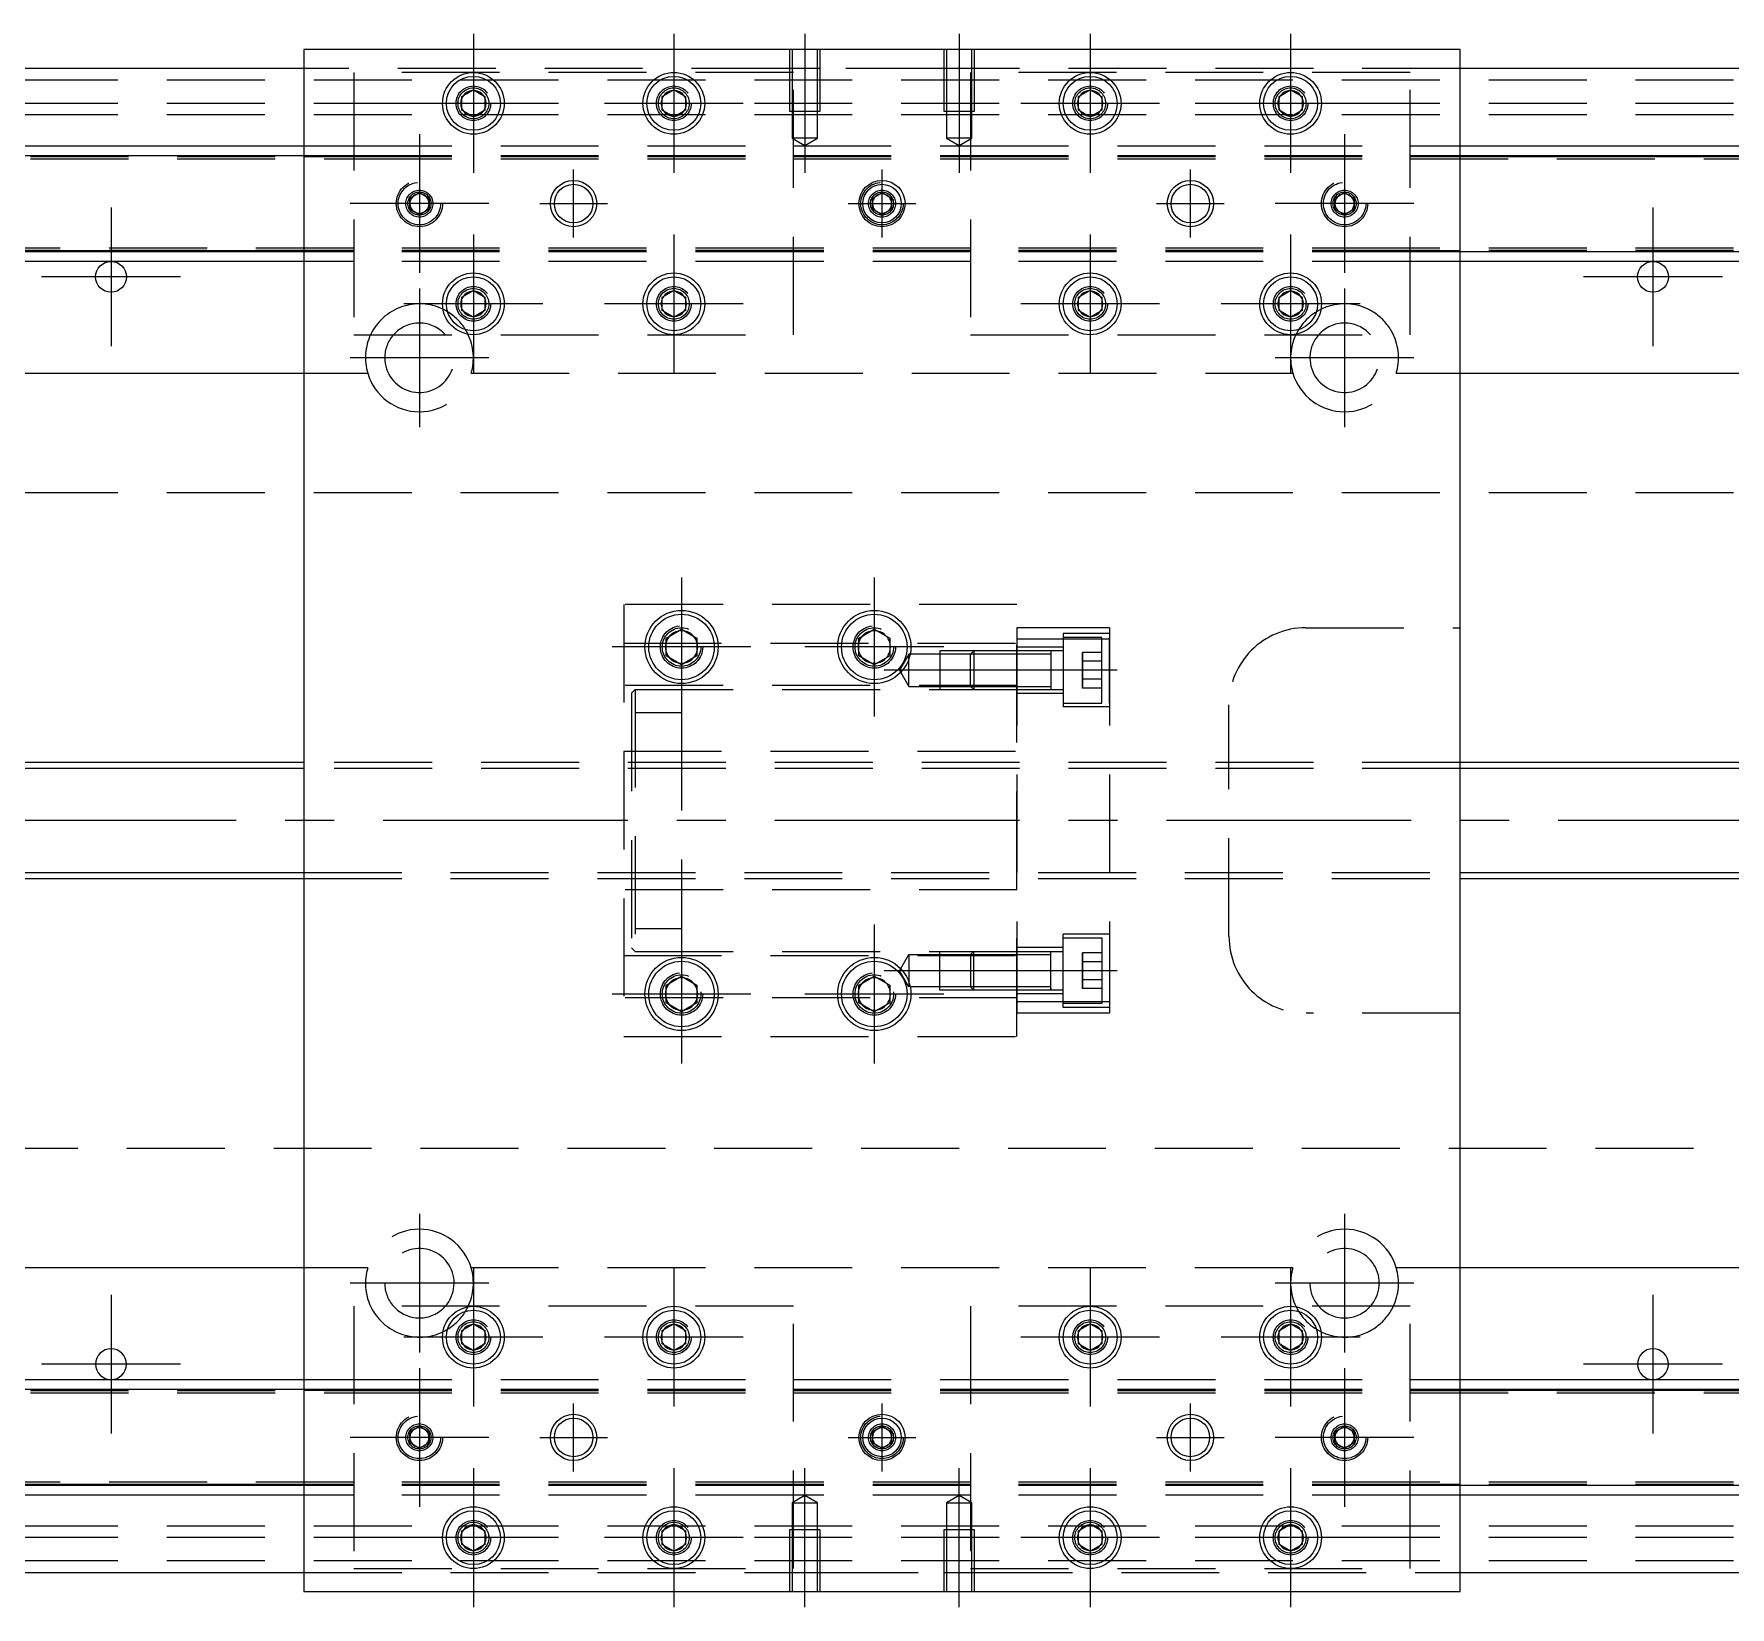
# Model space of a CAD drawing. Extents: x -14 to 849, y -275 to 103.
# Drawn here: x 210 to 430, y -102 to 102 of the extents above; entities that cross this region are included whole.
import ezdxf

# ---------------------------------------------------------------- set-up
doc = ezdxf.new("R2010")
doc.units = 0
doc.linetypes.add('CENTER', pattern=[50.8, 31.75, -6.35, 6.35, -6.35])
doc.linetypes.add('DASHED', pattern=[19.05, 12.7, -6.35])
doc.layers.get('0').update_dxf_attribs({"linetype": 'CONTINUOUS'})
doc.layers.add('CENTER', color=1, linetype='CENTER')

msp = doc.modelspace()

# ---------------------------------------------------------------- linework, layer by layer
at = {"color": 7, "linetype": 'CONTINUOUS'}
for p, q in [((245, 100), (245, -100)), ((395, 100), (245, 100)), ((395, -100), (395, 100)), ((245, 97.5), (0, 97.5)), ((640, 97.5), (395, 97.5)), ((265.5, 93.866026), (267, 94.73205)), ((267, 94.73205), (268.5, 93.866026)), ((291.5, 93.866026), (293, 94.73205)), ((293, 94.73205), (294.5, 93.866026)), ((345.5, 93.866026), (347, 94.73205)), ((347, 94.73205), (348.5, 93.866026)), ((371.5, 93.866026), (373, 94.73205)), ((373, 94.73205), (374.5, 93.866026)), ((265.5, 92.133974), (265.5, 93.866026)), ((268.5, 93.866026), (268.5, 92.133974)), ((291.5, 92.133974), (291.5, 93.866026)), ((294.5, 93.866026), (294.5, 92.133974)), ((345.5, 92.133974), (345.5, 93.866026)), ((348.5, 93.866026), (348.5, 92.133974)), ((371.5, 92.133974), (371.5, 93.866026)), ((374.5, 93.866026), (374.5, 92.133974)), ((267, 91.26795), (265.5, 92.133974)), ((268.5, 92.133974), (267, 91.26795)), ((293, 91.26795), (291.5, 92.133974)), ((294.5, 92.133974), (293, 91.26795)), ((347, 91.26795), (345.5, 92.133974)), ((348.5, 92.133974), (347, 91.26795)), ((373, 91.26795), (371.5, 92.133974)), ((374.5, 92.133974), (373, 91.26795)), ((0, 87.5), (245, 87.5)), ((0, 86.247728), (245, 86.247728)), ((395, 87.5), (640, 87.5)), ((395, 86.247728), (640, 86.247728)), ((245, 73.752272), (0, 73.752272)), ((640, 73.752272), (395, 73.752272)), ((245, 72.5), (0, 72.5)), ((640, 72.5), (395, 72.5)), ((265.5, 67.866026), (267, 68.73205)), ((267, 68.73205), (268.5, 67.866026)), ((291.5, 67.866026), (293, 68.73205)), ((293, 68.73205), (294.5, 67.866026)), ((345.5, 67.866026), (347, 68.73205)), ((347, 68.73205), (348.5, 67.866026)), ((371.5, 67.866026), (373, 68.73205)), ((373, 68.73205), (374.5, 67.866026)), ((265.5, 66.133974), (265.5, 67.866026)), ((267, 65.26795), (265.5, 66.133974)), ((268.5, 66.133974), (267, 65.26795)), ((268.5, 67.866026), (268.5, 66.133974)), ((291.5, 66.133974), (291.5, 67.866026)), ((293, 65.26795), (291.5, 66.133974)), ((294.5, 66.133974), (293, 65.26795)), ((294.5, 67.866026), (294.5, 66.133974)), ((345.5, 66.133974), (345.5, 67.866026)), ((347, 65.26795), (345.5, 66.133974)), ((348.5, 66.133974), (347, 65.26795)), ((348.5, 67.866026), (348.5, 66.133974)), ((371.5, 66.133974), (371.5, 67.866026)), ((373, 65.26795), (371.5, 66.133974)), ((374.5, 66.133974), (373, 65.26795)), ((374.5, 67.866026), (374.5, 66.133974)), ((146.708204, 58), (245, 58)), ((395, 58), (493.291796, 58)), ((292, 23.6547), (294, 24.809402)), ((294, 24.809402), (296, 23.6547)), ((317, 23.6547), (319, 24.809402)), ((319, 24.809402), (321, 23.6547)), ((292, 21.3453), (292, 23.6547)), ((296, 23.6547), (296, 21.3453)), ((317, 21.3453), (317, 23.6547)), ((321, 23.6547), (321, 21.3453)), ((294, 20.190598), (292, 21.3453)), ((296, 21.3453), (294, 20.190598)), ((319, 20.190598), (317, 21.3453)), ((321, 21.3453), (319, 20.190598)), ((245, 7.5), (40.5, 7.5)), ((590, 7.5), (395, 7.5)), ((40.5, -7.5), (245, -7.5)), ((395, -7.5), (590, -7.5)), ((292, -21.3453), (294, -20.190598)), ((292, -23.6547), (292, -21.3453)), ((294, -20.190598), (296, -21.3453)), ((296, -21.3453), (296, -23.6547)), ((317, -21.3453), (319, -20.190598)), ((317, -23.6547), (317, -21.3453)), ((319, -20.190598), (321, -21.3453)), ((321, -21.3453), (321, -23.6547)), ((294, -24.809402), (292, -23.6547)), ((296, -23.6547), (294, -24.809402)), ((319, -24.809402), (317, -23.6547)), ((321, -23.6547), (319, -24.809402)), ((245, -58), (146.708204, -58)), ((493.291796, -58), (395, -58)), ((265.5, -66.133974), (267, -65.26795)), ((267, -65.26795), (268.5, -66.133974)), ((291.5, -66.133974), (293, -65.26795)), ((293, -65.26795), (294.5, -66.133974)), ((345.5, -66.133974), (347, -65.26795)), ((347, -65.26795), (348.5, -66.133974)), ((371.5, -66.133974), (373, -65.26795)), ((373, -65.26795), (374.5, -66.133974)), ((265.5, -67.866026), (265.5, -66.133974)), ((267, -68.73205), (265.5, -67.866026)), ((268.5, -67.866026), (267, -68.73205)), ((268.5, -66.133974), (268.5, -67.866026)), ((291.5, -67.866026), (291.5, -66.133974)), ((293, -68.73205), (291.5, -67.866026)), ((294.5, -67.866026), (293, -68.73205)), ((294.5, -66.133974), (294.5, -67.866026)), ((345.5, -67.866026), (345.5, -66.133974)), ((347, -68.73205), (345.5, -67.866026)), ((348.5, -67.866026), (347, -68.73205)), ((348.5, -66.133974), (348.5, -67.866026)), ((371.5, -67.866026), (371.5, -66.133974)), ((373, -68.73205), (371.5, -67.866026)), ((374.5, -67.866026), (373, -68.73205)), ((374.5, -66.133974), (374.5, -67.866026)), ((0, -72.5), (245, -72.5)), ((395, -72.5), (640, -72.5)), ((0, -73.752272), (245, -73.752272)), ((395, -73.752272), (640, -73.752272)), ((245, -86.247728), (0, -86.247728)), ((245, -87.5), (0, -87.5)), ((640, -86.247728), (395, -86.247728)), ((640, -87.5), (395, -87.5)), ((265.5, -92.133974), (267, -91.26795)), ((265.5, -93.866026), (265.5, -92.133974)), ((267, -91.26795), (268.5, -92.133974)), ((268.5, -92.133974), (268.5, -93.866026)), ((291.5, -92.133974), (293, -91.26795)), ((291.5, -93.866026), (291.5, -92.133974)), ((293, -91.26795), (294.5, -92.133974)), ((294.5, -92.133974), (294.5, -93.866026)), ((345.5, -92.133974), (347, -91.26795)), ((345.5, -93.866026), (345.5, -92.133974)), ((347, -91.26795), (348.5, -92.133974)), ((348.5, -92.133974), (348.5, -93.866026)), ((371.5, -92.133974), (373, -91.26795)), ((371.5, -93.866026), (371.5, -92.133974)), ((373, -91.26795), (374.5, -92.133974)), ((374.5, -92.133974), (374.5, -93.866026)), ((267, -94.73205), (265.5, -93.866026)), ((268.5, -93.866026), (267, -94.73205)), ((293, -94.73205), (291.5, -93.866026)), ((294.5, -93.866026), (293, -94.73205)), ((347, -94.73205), (345.5, -93.866026)), ((348.5, -93.866026), (347, -94.73205)), ((373, -94.73205), (371.5, -93.866026)), ((374.5, -93.866026), (373, -94.73205)), ((0, -97.5), (245, -97.5)), ((395, -97.5), (640, -97.5)), ((245, -100), (395, -100))]:
    msp.add_line(p, q, dxfattribs=at)
at = {"color": 3, "linetype": 'DASHED'}
for p, q in [((308.000006, 100), (308.000006, 92)), ((308.35, 100), (308.35, 92)), ((311.65, 92), (311.65, 100)), ((311.999994, 92), (311.999994, 100)), ((328.000006, 100), (328.000006, 92)), ((328.35, 100), (328.35, 92)), ((331.65, 92), (331.65, 100)), ((331.999994, 92), (331.999994, 100)), ((308.000006, 97.5), (245, 97.5)), ((308.5, 97), (251.5, 97)), ((251.5, 97), (251.5, 63)), ((311.999994, 97.5), (308.000006, 97.5)), ((308.5, 63), (308.5, 97)), ((328.000006, 97.5), (311.999994, 97.5)), ((331.999994, 97.5), (328.000006, 97.5)), ((331.5, 97), (331.5, 63)), ((388.5, 97), (331.5, 97)), ((395, 97.5), (331.999994, 97.5)), ((388.5, 63), (388.5, 97)), ((640, 96), (0, 96)), ((640, 93), (0, 93)), ((265, 93), (265.030168, 93.346066)), ((294.973226, 93.326156), (295, 93)), ((345, 93), (345.023172, 93.30356)), ((374.973226, 93.326156), (375, 93)), ((640, 91.5), (0, 91.5)), ((308.000006, 92), (311.999994, 92)), ((308.35, 92), (308.35, 88.5)), ((311.65, 88.5), (311.65, 92)), ((328.000006, 92), (331.999994, 92)), ((328.35, 92), (328.35, 88.5)), ((331.65, 88.5), (331.65, 92)), ((311.65, 88.5), (308.35, 88.5)), ((308.35, 88.5), (310, 87.547372)), ((310, 87.547372), (311.65, 88.5)), ((331.65, 88.5), (328.35, 88.5)), ((328.35, 88.5), (330, 87.547372)), ((330, 87.547372), (331.65, 88.5)), ((0, 86.1147), (245, 86.1147)), ((0, 86.1), (251.5, 86.1)), ((0, 85.8), (251.5, 85.8)), ((245, 87.5), (251.5, 87.5)), ((245, 86.247728), (251.5, 86.247728)), ((245, 86.1147), (251.5, 86.1147)), ((251.5, 87.5), (308.5, 87.5)), ((251.5, 86.247728), (308.5, 86.247728)), ((251.5, 86.1147), (308.5, 86.1147)), ((251.5, 86.1), (308.5, 86.1)), ((251.5, 86.1), (308.5, 86.1)), ((251.5, 85.8), (308.5, 85.8)), ((251.5, 85.8), (308.5, 85.8)), ((308.5, 87.5), (331.5, 87.5)), ((308.5, 86.247728), (331.5, 86.247728)), ((308.5, 86.1147), (331.5, 86.1147)), ((308.5, 86.1), (331.5, 86.1)), ((308.5, 85.8), (331.5, 85.8)), ((331.5, 87.5), (388.5, 87.5)), ((331.5, 86.247728), (388.5, 86.247728)), ((331.5, 86.1147), (388.5, 86.1147)), ((331.5, 86.1), (388.5, 86.1)), ((331.5, 86.1), (388.5, 86.1)), ((331.5, 85.8), (388.5, 85.8)), ((331.5, 85.8), (388.5, 85.8)), ((388.5, 87.5), (395, 87.5)), ((388.5, 86.247728), (395, 86.247728)), ((388.5, 86.1147), (395, 86.1147)), ((388.5, 86.1), (640, 86.1)), ((388.5, 85.8), (640, 85.8)), ((395, 86.1147), (640, 86.1147)), ((258.75, 80.721688), (260, 81.443376)), ((260, 81.443376), (261.25, 80.721688)), ((318.75, 80.721688), (320, 81.443376)), ((320, 81.443376), (321.25, 80.721688)), ((378.75, 80.721688), (380, 81.443376)), ((380, 81.443376), (381.25, 80.721688)), ((258.5, 80), (258.516134, 80.21941)), ((258.75, 79.278312), (258.75, 80.721688)), ((260, 78.556624), (258.75, 79.278312)), ((261.25, 79.278312), (260, 78.556624)), ((261.25, 80.721688), (261.25, 79.278312)), ((318.5, 80), (318.516134, 80.21941)), ((318.75, 79.278312), (318.75, 80.721688)), ((320, 78.556624), (318.75, 79.278312)), ((321.25, 79.278312), (320, 78.556624)), ((321.25, 80.721688), (321.25, 79.278312)), ((378.75, 79.278312), (378.75, 80.721688)), ((380, 78.556624), (378.75, 79.278312)), ((381.25, 79.278312), (380, 78.556624)), ((381.25, 80.721688), (381.25, 79.278312)), ((381.477374, 80.25955), (381.5, 80)), ((251.5, 74.2), (0, 74.2)), ((251.5, 73.9), (0, 73.9)), ((245, 73.8853), (0, 73.8853)), ((251.5, 73.8853), (245, 73.8853)), ((251.5, 73.752272), (245, 73.752272)), ((308.5, 74.2), (251.5, 74.2)), ((308.5, 73.9), (251.5, 73.9)), ((308.5, 73.8853), (251.5, 73.8853)), ((308.5, 73.752272), (251.5, 73.752272)), ((331.5, 74.2), (308.5, 74.2)), ((331.5, 73.9), (308.5, 73.9)), ((331.5, 73.8853), (308.5, 73.8853)), ((331.5, 73.752272), (308.5, 73.752272)), ((388.5, 74.2), (331.5, 74.2)), ((388.5, 73.9), (331.5, 73.9)), ((388.5, 73.8853), (331.5, 73.8853)), ((388.5, 73.752272), (331.5, 73.752272)), ((640, 74.2), (388.5, 74.2)), ((640, 73.9), (388.5, 73.9)), ((395, 73.8853), (388.5, 73.8853)), ((395, 73.752272), (388.5, 73.752272)), ((640, 73.8853), (395, 73.8853)), ((251.5, 72.5), (245, 72.5)), ((308.5, 72.5), (251.5, 72.5)), ((331.5, 72.5), (308.5, 72.5)), ((388.5, 72.5), (331.5, 72.5)), ((395, 72.5), (388.5, 72.5)), ((268.973226, 67.326156), (269, 67)), ((294.973226, 67.326156), (295, 67)), ((345, 67), (345.023172, 67.30356)), ((374.973226, 67.326156), (375, 67)), ((251.5, 63), (308.5, 63)), ((331.5, 63), (388.5, 63)), ((245, 58), (253.291796, 58)), ((266.708204, 58), (373.291796, 58)), ((386.708204, 58), (395, 58)), ((640, 42.5), (12.5, 42.5)), ((286.5, 28), (286.5, -28)), ((337.5, 28), (286.5, 28)), ((337.5, -28), (337.5, 28)), ((337.5, 25), (337.5, -25)), ((349.5, 25), (337.5, 25)), ((343.5, 24.235572), (343.5, 14.735572)), ((349.5, 24.235572), (343.5, 24.235572)), ((349.5, 25), (349.5, -25)), ((375, 25), (395, 25)), ((286.5, 23), (337.5, 23)), ((291.5, 22.5), (291.512884, 22.753488)), ((316.5, 22.5), (316.52689, 22.865682)), ((349.5, 23.49468), (337.5, 23.49468)), ((343.5, 22.485571), (337.5, 22.485571)), ((348.5, 23.735571), (343.5, 23.735571)), ((348.5, 15.235572), (348.5, 23.735572)), ((349.5, 15.235571), (349.5, 23.735571)), ((323.500001, 21.585571), (322.287565, 19.485571)), ((329.4, 21.585571), (323.5, 21.585571)), ((323.500001, 17.385571), (323.500001, 21.585571)), ((332.4, 21.985565), (327.5, 21.985565)), ((327.5, 21.971141), (327.5, 16.985576)), ((332, 21.585571), (329.4, 21.585571)), ((331.9, 21.985571), (331.5, 21.585571)), ((331.5, 17.385571), (331.5, 21.585571)), ((331.9, 21.985571), (331.9, 16.985571)), ((341.9, 21.585571), (332, 21.585571)), ((343.5, 21.985565), (332.4, 21.985565)), ((341.9, 21.985571), (341.9, 16.985571)), ((346, 20.640272), (346, 21.794972)), ((346, 21.794972), (346, 20.640272)), ((348.5, 21.794972), (346, 21.794972)), ((348.5, 20.640272), (346, 20.640272)), ((346, 18.330872), (346, 20.640272)), ((346, 20.640272), (346, 18.330872)), ((322.287565, 19.485571), (323.500001, 17.385571)), ((348.5, 18.330872), (346, 18.330872)), ((346, 17.17617), (346, 18.330872)), ((346, 18.330872), (346, 17.17617)), ((337.5, 17.5), (286.5, 17.5)), ((287.5, 16.5), (288, 17)), ((287.5, 16.5), (287.5, -16.5)), ((288, 17), (338, 17)), ((288, 17), (288, -17)), ((323.500001, 17.385571), (329.4, 17.385571)), ((327.5, 16.985575), (332.4, 16.985575)), ((329.4, 17.385571), (332, 17.385571)), ((331.5, 17.385571), (331.9, 16.985571)), ((332, 17.385571), (341.9, 17.385571)), ((332.4, 16.985575), (343.5, 16.985575)), ((343.5, 16.485571), (337.5, 16.485571)), ((348.5, 17.17617), (346, 17.17617)), ((288, 14), (294, 14)), ((294, 14), (294, -14)), ((343.5, 15.235572), (348.5, 15.235572)), ((349.5, 14.735572), (343.5, 14.735572)), ((365, -15), (365, 15)), ((286.5, 9), (337.5, 9)), ((395, 7.5), (245, 7.5)), ((395, 6.75), (245, 6.75)), ((245, -6.75), (395, -6.75)), ((245, -7.5), (395, -7.5)), ((337.5, -9), (286.5, -9)), ((288, -14), (294, -14)), ((343.5, -24.235572), (343.5, -14.735572)), ((349.5, -14.735572), (343.5, -14.735572)), ((343.5, -15.235571), (348.5, -15.235571)), ((348.5, -15.235571), (348.5, -23.735571)), ((286.5, -17.5), (337.5, -17.5)), ((288, -17), (287.5, -16.5)), ((288, -17), (337.5, -17)), ((322.287565, -19.485571), (323.500001, -17.385571)), ((323.500001, -17.385571), (323.500001, -21.585571)), ((323.500001, -17.385571), (329.4, -17.385571)), ((327.5, -21.985566), (327.5, -16.985575)), ((327.5, -16.985575), (332.4, -16.985575)), ((329.4, -17.385571), (332, -17.385571)), ((331.499979, -17.385571), (331.899979, -16.985571)), ((331.499979, -17.385571), (331.499979, -21.585571)), ((331.899979, -21.985571), (331.899979, -16.985571)), ((332, -17.385571), (341.9, -17.385572)), ((332.4, -16.985575), (343.5, -16.985575)), ((343.5, -16.485572), (337.5, -16.485572)), ((341.9, -21.985571), (341.9, -16.985571)), ((346, -18.330872), (346, -17.17617)), ((346, -17.17617), (346, -18.330872)), ((348.5, -17.17617), (346, -17.17617)), ((323.500001, -21.585571), (322.287565, -19.485571)), ((348.5, -18.330872), (346, -18.330872)), ((346, -20.640272), (346, -18.330872)), ((346, -18.330872), (346, -20.640272)), ((348.5, -19.485571), (346, -19.485571)), ((329.4, -21.585571), (323.66115, -21.585571)), ((332.4, -21.985565), (327.5, -21.985565)), ((332, -21.585571), (329.4, -21.585571)), ((331.899979, -21.985571), (331.499979, -21.585571)), ((341.9, -21.585571), (332, -21.585571)), ((343.5, -21.985565), (332.4, -21.985565)), ((341.9, -21.728173), (341.9, -21.985571)), ((348.5, -20.640272), (346, -20.640272)), ((346, -21.794972), (346, -20.640272)), ((346, -20.640272), (346, -21.794972)), ((348.5, -21.794972), (346, -21.794972)), ((337.5, -23), (286.5, -23)), ((296.483582, -22.213962), (296.5, -22.5)), ((321.483582, -22.213962), (321.5, -22.5)), ((343.5, -22.485572), (337.5, -22.485572)), ((349.5, -23.49468), (337.5, -23.49468)), ((348.5, -23.735571), (343.5, -23.735571)), ((349.5, -25), (337.5, -25)), ((349.5, -24.235572), (343.5, -24.235572)), ((395, -25), (375, -25)), ((286.5, -28), (337.5, -28)), ((12.5, -42.5), (640, -42.5)), ((253.291796, -58), (245, -58)), ((373.291796, -58), (266.708204, -58)), ((395, -58), (386.708204, -58)), ((308.5, -63), (251.5, -63)), ((251.5, -63), (251.5, -97)), ((308.5, -97), (308.5, -63)), ((331.5, -63), (331.5, -97)), ((388.5, -63), (331.5, -63)), ((388.5, -97), (388.5, -63)), ((268.973226, -66.673844), (269, -67)), ((294.973226, -66.673844), (295, -67)), ((348.973226, -66.673844), (349, -67)), ((374.973226, -66.673844), (375, -67)), ((245, -72.5), (251.5, -72.5)), ((251.5, -72.5), (308.5, -72.5)), ((308.5, -72.5), (331.5, -72.5)), ((331.5, -72.5), (388.5, -72.5)), ((388.5, -72.5), (395, -72.5)), ((0, -73.8853), (245, -73.8853)), ((0, -73.9), (251.5, -73.9)), ((0, -74.2), (251.5, -74.2)), ((245, -73.752272), (251.5, -73.752272)), ((245, -73.8853), (251.5, -73.8853)), ((251.5, -73.752272), (308.5, -73.752272)), ((251.5, -73.8853), (308.5, -73.8853)), ((251.5, -73.9), (308.5, -73.9)), ((251.5, -74.2), (308.5, -74.2)), ((308.5, -73.752272), (331.5, -73.752272)), ((308.5, -73.8853), (331.5, -73.8853)), ((308.5, -73.9), (331.5, -73.9)), ((308.5, -74.2), (331.5, -74.2)), ((331.5, -73.752272), (388.5, -73.752272)), ((331.5, -73.8853), (388.5, -73.8853)), ((331.5, -73.9), (388.5, -73.9)), ((331.5, -74.2), (388.5, -74.2)), ((388.5, -73.752272), (395, -73.752272)), ((388.5, -73.8853), (395, -73.8853)), ((388.5, -73.9), (640, -73.9)), ((388.5, -74.2), (640, -74.2)), ((395, -73.8853), (640, -73.8853)), ((258.75, -79.278312), (260, -78.556624)), ((260, -78.556624), (261.25, -79.278312)), ((318.75, -79.278312), (320, -78.556624)), ((320, -78.556624), (321.25, -79.278312)), ((378.75, -79.278312), (380, -78.556624)), ((380, -78.556624), (381.25, -79.278312)), ((258.75, -80.721688), (258.75, -79.278312)), ((260, -81.443376), (258.75, -80.721688)), ((261.25, -80.721688), (260, -81.443376)), ((261.25, -79.278312), (261.25, -80.721688)), ((261.477374, -79.74045), (261.5, -80)), ((318.5, -80), (318.52041, -79.75339)), ((318.75, -80.721688), (318.75, -79.278312)), ((320, -81.443376), (318.75, -80.721688)), ((321.25, -80.721688), (320, -81.443376)), ((321.25, -79.278312), (321.25, -80.721688)), ((378.5, -80), (378.52041, -79.75339)), ((378.75, -80.721688), (378.75, -79.278312)), ((380, -81.443376), (378.75, -80.721688)), ((381.25, -80.721688), (380, -81.443376)), ((381.25, -79.278312), (381.25, -80.721688)), ((251.5, -85.8), (0, -85.8)), ((308.5, -85.8), (251.5, -85.8)), ((308.5, -85.8), (251.5, -85.8)), ((331.5, -85.8), (308.5, -85.8)), ((388.5, -85.8), (331.5, -85.8)), ((388.5, -85.8), (331.5, -85.8)), ((640, -85.8), (388.5, -85.8)), ((251.5, -86.1), (0, -86.1)), ((245, -86.1147), (0, -86.1147)), ((251.5, -86.1147), (245, -86.1147)), ((251.5, -86.247728), (245, -86.247728)), ((251.5, -87.5), (245, -87.5)), ((308.5, -86.1), (251.5, -86.1)), ((308.5, -86.1), (251.5, -86.1)), ((308.5, -86.1147), (251.5, -86.1147)), ((308.5, -86.247728), (251.5, -86.247728)), ((308.5, -87.5), (251.5, -87.5)), ((310, -87.547372), (308.35, -88.5)), ((331.5, -86.1), (308.5, -86.1)), ((331.5, -86.1147), (308.5, -86.1147)), ((331.5, -86.247728), (308.5, -86.247728)), ((331.5, -87.5), (308.5, -87.5)), ((311.65, -88.5), (310, -87.547372)), ((330, -87.547372), (328.35, -88.5)), ((331.65, -88.5), (330, -87.547372)), ((388.5, -86.1), (331.5, -86.1)), ((388.5, -86.1), (331.5, -86.1)), ((388.5, -86.1147), (331.5, -86.1147)), ((388.5, -86.247728), (331.5, -86.247728)), ((388.5, -87.5), (331.5, -87.5)), ((640, -86.1), (388.5, -86.1)), ((395, -86.1147), (388.5, -86.1147)), ((395, -86.247728), (388.5, -86.247728)), ((395, -87.5), (388.5, -87.5)), ((640, -86.1147), (395, -86.1147)), ((308.35, -88.5), (310, -88.5)), ((308.35, -88.5), (308.35, -92)), ((310, -88.5), (311.65, -88.5)), ((311.65, -92), (311.65, -88.5)), ((328.35, -88.5), (330, -88.5)), ((328.35, -88.5), (328.35, -92)), ((330, -88.5), (331.65, -88.5)), ((331.65, -92), (331.65, -88.5)), ((640, -91.5), (0, -91.5)), ((311.999994, -92), (308.000006, -92)), ((308.000006, -92), (308.000006, -100)), ((308.35, -92), (308.35, -100)), ((311.65, -100), (311.65, -92)), ((311.999994, -100), (311.999994, -92)), ((331.999994, -92), (328.000006, -92)), ((328.000006, -92), (328.000006, -100)), ((328.35, -92), (328.35, -100)), ((331.65, -100), (331.65, -92)), ((331.999994, -100), (331.999994, -92)), ((640, -93), (0, -93)), ((268.973226, -92.673844), (269, -93)), ((294.973226, -92.673844), (295, -93)), ((345, -93), (345.023172, -92.69644)), ((374.973226, -92.673844), (375, -93)), ((640, -96), (0, -96)), ((245, -97.5), (308.000006, -97.5)), ((251.5, -97), (308.5, -97)), ((308.000006, -97.5), (311.999994, -97.5)), ((311.999994, -97.5), (328.000006, -97.5)), ((328.000006, -97.5), (331.999994, -97.5)), ((331.5, -97), (388.5, -97)), ((331.999994, -97.5), (395, -97.5))]:
    msp.add_line(p, q, dxfattribs=at)
at = {"color": 3, "linetype": 'CONTINUOUS'}
for p, q in [((245, 6.75), (40.5, 6.75)), ((590, 6.75), (395, 6.75)), ((40.5, -6.75), (245, -6.75)), ((395, -6.75), (590, -6.75))]:
    msp.add_line(p, q, dxfattribs=at)
at = {"color": 7, "linetype": 'CONTINUOUS'}
for centre, radius in [((267, 93), 4), ((293, 93), 4), ((347, 93), 4), ((373, 93), 4), ((267, 93), 3.5), ((293, 93), 3.5), ((347, 93), 3.5), ((373, 93), 3.5), ((280, 80), 2.5), ((320, 80), 3), ((320, 80), 2.5), ((360, 80), 2.5), ((220, 70.5), 2), ((267, 67), 4), ((267, 67), 3.5), ((293, 67), 4), ((293, 67), 3.5), ((347, 67), 4), ((347, 67), 3.5), ((373, 67), 4), ((373, 67), 3.5), ((420, 70.5), 2), ((294, 22.5), 4.75), ((294, 22.5), 4.25), ((319, 22.5), 4.75), ((319, 22.5), 4.25), ((294, -22.5), 4.75), ((294, -22.5), 4.25), ((319, -22.5), 4.75), ((319, -22.5), 4.25), ((267, -67), 4), ((267, -67), 3.5), ((293, -67), 4), ((293, -67), 3.5), ((347, -67), 4), ((347, -67), 3.5), ((373, -67), 4), ((373, -67), 3.5), ((320, -80), 3), ((280, -80), 2.5), ((320, -80), 2.5), ((360, -80), 2.5), ((267, -93), 4), ((267, -93), 3.5), ((293, -93), 4), ((293, -93), 3.5), ((347, -93), 4), ((347, -93), 3.5), ((373, -93), 4), ((373, -93), 3.5)]:
    msp.add_circle(centre, radius, dxfattribs=at)
at = {"color": 3, "linetype": 'DASHED'}
for centre, radius in [((267, 93), 2.25), ((267, 93), 2), ((293, 93), 2.25), ((293, 93), 2), ((347, 93), 2.25), ((347, 93), 2), ((373, 93), 2.25), ((373, 93), 2), ((260, 80), 3), ((260, 80), 2.75), ((260, 80), 1.75), ((260, 80), 1.5), ((320, 80), 2.75), ((320, 80), 1.75), ((320, 80), 1.5), ((380, 80), 3), ((380, 80), 2.75), ((380, 80), 1.75), ((380, 80), 1.5), ((267, 67), 2.25), ((267, 67), 2), ((293, 67), 2.25), ((293, 67), 2), ((347, 67), 2.25), ((347, 67), 2), ((373, 67), 2.25), ((373, 67), 2), ((294, 22.5), 2.75), ((294, 22.5), 2.5), ((319, 22.5), 2.75), ((319, 22.5), 2.5), ((294, -22.5), 2.75), ((319, -22.5), 2.75), ((294, -22.5), 2.5), ((319, -22.5), 2.5), ((267, -67), 2.25), ((267, -67), 2), ((293, -67), 2.25), ((293, -67), 2), ((347, -67), 2.25), ((347, -67), 2), ((373, -67), 2.25), ((373, -67), 2), ((260, -80), 3), ((380, -80), 3), ((260, -80), 2.75), ((260, -80), 1.75), ((260, -80), 1.5), ((320, -80), 2.75), ((320, -80), 1.75), ((320, -80), 1.5), ((380, -80), 2.75), ((380, -80), 1.75), ((380, -80), 1.5), ((267, -93), 2.25), ((267, -93), 2), ((293, -93), 2.25), ((293, -93), 2), ((347, -93), 2.25), ((347, -93), 2), ((373, -93), 2.25), ((373, -93), 2)]:
    msp.add_circle(centre, radius, dxfattribs=at)
at = {"color": 3, "linetype": 'CONTINUOUS'}
for centre in [(280, 80), (360, 80), (280, -80), (360, -80)]:
    msp.add_circle(centre, 3, dxfattribs=at)
at = {"color": 7, "linetype": 'CONTINUOUS'}
for centre, radius, start, end in [((267, 93), 1.65, 95.380023, 144.619977), ((267, 93), 1.65, 84.619977, 95.380023), ((267, 93), 1.65, 35.380023, 84.619977), ((293, 93), 1.65, 95.380023, 144.619977), ((293, 93), 1.65, 84.619977, 95.380023), ((293, 93), 1.65, 35.380023, 84.619977), ((347, 93), 1.65, 95.380023, 144.619977), ((347, 93), 1.65, 84.619977, 95.380023), ((347, 93), 1.65, 35.380023, 84.619977), ((373, 93), 1.65, 95.380023, 144.619977), ((373, 93), 1.65, 84.619977, 95.380023), ((373, 93), 1.65, 35.380023, 84.619977), ((267, 93), 1.65, 155.380023, 180), ((267, 93), 1.65, 180, 204.619977), ((267, 93), 1.65, 144.619977, 155.380023), ((267, 93), 1.65, 24.619977, 35.380023), ((267, 93), 1.65, 335.380023, 24.619977), ((293, 93), 1.65, 155.380023, 180), ((293, 93), 1.65, 180, 204.619977), ((293, 93), 1.65, 144.619977, 155.380023), ((293, 93), 1.65, 24.619977, 35.380023), ((293, 93), 1.65, 335.380023, 24.619977), ((347, 93), 1.65, 155.380023, 180), ((347, 93), 1.65, 180, 204.619977), ((347, 93), 1.65, 144.619977, 155.380023), ((347, 93), 1.65, 24.619977, 35.380023), ((347, 93), 1.65, 335.380023, 24.619977), ((373, 93), 1.65, 155.380023, 180), ((373, 93), 1.65, 180, 204.619977), ((373, 93), 1.65, 144.619977, 155.380023), ((373, 93), 1.65, 24.619977, 35.380023), ((373, 93), 1.65, 335.380023, 24.619977), ((267, 93), 1.65, 204.619977, 215.380023), ((267, 93), 1.65, 215.380023, 264.619977), ((267, 93), 1.65, 264.619977, 275.380023), ((267, 93), 1.65, 275.380023, 324.619977), ((267, 93), 1.65, 324.619977, 335.380023), ((293, 93), 1.65, 204.619977, 215.380023), ((293, 93), 1.65, 215.380023, 264.619977), ((293, 93), 1.65, 264.619977, 275.380023), ((293, 93), 1.65, 275.380023, 324.619977), ((293, 93), 1.65, 324.619977, 335.380023), ((347, 93), 1.65, 204.619977, 215.380023), ((347, 93), 1.65, 215.380023, 264.619977), ((347, 93), 1.65, 264.619977, 275.380023), ((347, 93), 1.65, 275.380023, 324.619977), ((347, 93), 1.65, 324.619977, 335.380023), ((373, 93), 1.65, 204.619977, 215.380023), ((373, 93), 1.65, 215.380023, 264.619977), ((373, 93), 1.65, 264.619977, 275.380023), ((373, 93), 1.65, 275.380023, 324.619977), ((373, 93), 1.65, 324.619977, 335.380023), ((260, 80), 1.25, 300, 180), ((260, 80), 1.25, 180, 240), ((320, 80), 1.25, 300, 180), ((320, 80), 1.25, 180, 240), ((380, 80), 1.25, 300, 180), ((380, 80), 1.25, 180, 240), ((260, 80), 1.25, 240, 300), ((320, 80), 1.25, 240, 300), ((380, 80), 1.25, 240, 300), ((267, 67), 1.65, 95.380023, 144.619977), ((267, 67), 1.65, 84.619977, 95.380023), ((267, 67), 1.65, 35.380023, 84.619977), ((293, 67), 1.65, 95.380023, 144.619977), ((293, 67), 1.65, 84.619977, 95.380023), ((293, 67), 1.65, 35.380023, 84.619977), ((347, 67), 1.65, 95.380023, 144.619977), ((347, 67), 1.65, 84.619977, 95.380023), ((347, 67), 1.65, 35.380023, 84.619977), ((373, 67), 1.65, 95.380023, 144.619977), ((373, 67), 1.65, 84.619977, 95.380023), ((373, 67), 1.65, 35.380023, 84.619977), ((267, 67), 1.65, 155.380023, 180), ((267, 67), 1.65, 180, 204.619977), ((267, 67), 1.65, 144.619977, 155.380023), ((267, 67), 1.65, 204.619977, 215.380023), ((267, 67), 1.65, 215.380023, 264.619977), ((267, 67), 1.65, 275.380023, 324.619977), ((267, 67), 1.65, 24.619977, 35.380023), ((267, 67), 1.65, 324.619977, 335.380023), ((267, 67), 1.65, 335.380023, 24.619977), ((293, 67), 1.65, 155.380023, 180), ((293, 67), 1.65, 180, 204.619977), ((293, 67), 1.65, 144.619977, 155.380023), ((293, 67), 1.65, 204.619977, 215.380023), ((293, 67), 1.65, 215.380023, 264.619977), ((293, 67), 1.65, 275.380023, 324.619977), ((293, 67), 1.65, 24.619977, 35.380023), ((293, 67), 1.65, 324.619977, 335.380023), ((293, 67), 1.65, 335.380023, 24.619977), ((347, 67), 1.65, 155.380023, 180), ((347, 67), 1.65, 180, 204.619977), ((347, 67), 1.65, 144.619977, 155.380023), ((347, 67), 1.65, 204.619977, 215.380023), ((347, 67), 1.65, 215.380023, 264.619977), ((347, 67), 1.65, 275.380023, 324.619977), ((347, 67), 1.65, 24.619977, 35.380023), ((347, 67), 1.65, 324.619977, 335.380023), ((347, 67), 1.65, 335.380023, 24.619977), ((373, 67), 1.65, 155.380023, 180), ((373, 67), 1.65, 180, 204.619977), ((373, 67), 1.65, 144.619977, 155.380023), ((373, 67), 1.65, 204.619977, 215.380023), ((373, 67), 1.65, 215.380023, 264.619977), ((373, 67), 1.65, 275.380023, 324.619977), ((373, 67), 1.65, 24.619977, 35.380023), ((373, 67), 1.65, 324.619977, 335.380023), ((373, 67), 1.65, 335.380023, 24.619977), ((267, 67), 1.65, 264.619977, 275.380023), ((293, 67), 1.65, 264.619977, 275.380023), ((347, 67), 1.65, 264.619977, 275.380023), ((373, 67), 1.65, 264.619977, 275.380023), ((294, 22.5), 2.1, 102.24721, 137.75279), ((294, 22.5), 2.1, 77.75279, 102.24721), ((294, 22.5), 2.1, 42.24721, 77.75279), ((319, 22.5), 2.1, 102.24721, 137.75279), ((319, 22.5), 2.1, 77.75279, 102.24721), ((319, 22.5), 2.1, 42.24721, 77.75279), ((294, 22.5), 2.1, 162.24721, 180), ((294, 22.5), 2.1, 180, 197.75279), ((294, 22.5), 2.1, 137.75279, 162.24721), ((294, 22.5), 2.1, 17.75279, 42.24721), ((294, 22.5), 2.1, 342.24721, 17.75279), ((319, 22.5), 2.1, 162.24721, 180), ((319, 22.5), 2.1, 180, 197.75279), ((319, 22.5), 2.1, 137.75279, 162.24721), ((319, 22.5), 2.1, 17.75279, 42.24721), ((319, 22.5), 2.1, 342.24721, 17.75279), ((294, 22.5), 2.1, 197.75279, 222.24721), ((294, 22.5), 2.1, 222.24721, 257.75279), ((294, 22.5), 2.1, 257.75279, 282.24721), ((294, 22.5), 2.1, 282.24721, 317.75279), ((294, 22.5), 2.1, 317.75279, 342.24721), ((319, 22.5), 2.1, 197.75279, 222.24721), ((319, 22.5), 2.1, 222.24721, 257.75279), ((319, 22.5), 2.1, 257.75279, 282.24721), ((319, 22.5), 2.1, 282.24721, 317.75279), ((319, 22.5), 2.1, 317.75279, 342.24721), ((294, -22.5), 2.1, 162.24721, 180), ((294, -22.5), 2.1, 137.75279, 162.24721), ((294, -22.5), 2.1, 102.24721, 137.75279), ((294, -22.5), 2.1, 77.75279, 102.24721), ((294, -22.5), 2.1, 42.24721, 77.75279), ((294, -22.5), 2.1, 17.75279, 42.24721), ((294, -22.5), 2.1, 342.24721, 17.75279), ((319, -22.5), 2.1, 162.24721, 180), ((319, -22.5), 2.1, 137.75279, 162.24721), ((319, -22.5), 2.1, 102.24721, 137.75279), ((319, -22.5), 2.1, 77.75279, 102.24721), ((319, -22.5), 2.1, 42.24721, 77.75279), ((319, -22.5), 2.1, 17.75279, 42.24721), ((319, -22.5), 2.1, 342.24721, 17.75279), ((294, -22.5), 2.1, 180, 197.75279), ((294, -22.5), 2.1, 197.75279, 222.24721), ((294, -22.5), 2.1, 222.24721, 257.75279), ((294, -22.5), 2.1, 282.24721, 317.75279), ((294, -22.5), 2.1, 317.75279, 342.24721), ((319, -22.5), 2.1, 180, 197.75279), ((319, -22.5), 2.1, 197.75279, 222.24721), ((319, -22.5), 2.1, 222.24721, 257.75279), ((319, -22.5), 2.1, 282.24721, 317.75279), ((319, -22.5), 2.1, 317.75279, 342.24721), ((294, -22.5), 2.1, 257.75279, 282.24721), ((319, -22.5), 2.1, 257.75279, 282.24721), ((267, -67), 1.65, 95.380023, 144.619977), ((267, -67), 1.65, 84.619977, 95.380023), ((267, -67), 1.65, 35.380023, 84.619977), ((293, -67), 1.65, 95.380023, 144.619977), ((293, -67), 1.65, 84.619977, 95.380023), ((293, -67), 1.65, 35.380023, 84.619977), ((347, -67), 1.65, 95.380023, 144.619977), ((347, -67), 1.65, 84.619977, 95.380023), ((347, -67), 1.65, 35.380023, 84.619977), ((373, -67), 1.65, 95.380023, 144.619977), ((373, -67), 1.65, 84.619977, 95.380023), ((373, -67), 1.65, 35.380023, 84.619977), ((267, -67), 1.65, 155.380023, 180), ((267, -67), 1.65, 180, 204.619977), ((267, -67), 1.65, 144.619977, 155.380023), ((267, -67), 1.65, 204.619977, 215.380023), ((267, -67), 1.65, 215.380023, 264.619977), ((267, -67), 1.65, 275.380023, 324.619977), ((267, -67), 1.65, 24.619977, 35.380023), ((267, -67), 1.65, 324.619977, 335.380023), ((267, -67), 1.65, 335.380023, 24.619977), ((293, -67), 1.65, 155.380023, 180), ((293, -67), 1.65, 180, 204.619977), ((293, -67), 1.65, 144.619977, 155.380023), ((293, -67), 1.65, 204.619977, 215.380023), ((293, -67), 1.65, 215.380023, 264.619977), ((293, -67), 1.65, 275.380023, 324.619977), ((293, -67), 1.65, 24.619977, 35.380023), ((293, -67), 1.65, 324.619977, 335.380023), ((293, -67), 1.65, 335.380023, 24.619977), ((347, -67), 1.65, 155.380023, 180), ((347, -67), 1.65, 180, 204.619977), ((347, -67), 1.65, 144.619977, 155.380023), ((347, -67), 1.65, 204.619977, 215.380023), ((347, -67), 1.65, 215.380023, 264.619977), ((347, -67), 1.65, 275.380023, 324.619977), ((347, -67), 1.65, 24.619977, 35.380023), ((347, -67), 1.65, 324.619977, 335.380023), ((347, -67), 1.65, 335.380023, 24.619977), ((373, -67), 1.65, 155.380023, 180), ((373, -67), 1.65, 180, 204.619977), ((373, -67), 1.65, 144.619977, 155.380023), ((373, -67), 1.65, 204.619977, 215.380023), ((373, -67), 1.65, 215.380023, 264.619977), ((373, -67), 1.65, 275.380023, 324.619977), ((373, -67), 1.65, 24.619977, 35.380023), ((373, -67), 1.65, 324.619977, 335.380023), ((373, -67), 1.65, 335.380023, 24.619977), ((220, -70.5), 2, 90, 270), ((220, -70.5), 2, 270, 90), ((267, -67), 1.65, 264.619977, 275.380023), ((293, -67), 1.65, 264.619977, 275.380023), ((347, -67), 1.65, 264.619977, 275.380023), ((373, -67), 1.65, 264.619977, 275.380023), ((420, -70.5), 2, 90, 270), ((420, -70.5), 2, 270, 90), ((260, -80), 1.25, 120, 180), ((260, -80), 1.25, 180, 60), ((260, -80), 1.25, 60, 120), ((320, -80), 1.25, 120, 180), ((320, -80), 1.25, 180, 60), ((320, -80), 1.25, 60, 120), ((380, -80), 1.25, 120, 180), ((380, -80), 1.25, 180, 60), ((380, -80), 1.25, 60, 120), ((267, -93), 1.65, 155.380023, 180), ((267, -93), 1.65, 144.619977, 155.380023), ((267, -93), 1.65, 95.380023, 144.619977), ((267, -93), 1.65, 84.619977, 95.380023), ((267, -93), 1.65, 35.380023, 84.619977), ((267, -93), 1.65, 24.619977, 35.380023), ((267, -93), 1.65, 335.380023, 24.619977), ((293, -93), 1.65, 155.380023, 180), ((293, -93), 1.65, 144.619977, 155.380023), ((293, -93), 1.65, 95.380023, 144.619977), ((293, -93), 1.65, 84.619977, 95.380023), ((293, -93), 1.65, 35.380023, 84.619977), ((293, -93), 1.65, 24.619977, 35.380023), ((293, -93), 1.65, 335.380023, 24.619977), ((347, -93), 1.65, 155.380023, 180), ((347, -93), 1.65, 144.619977, 155.380023), ((347, -93), 1.65, 95.380023, 144.619977), ((347, -93), 1.65, 84.619977, 95.380023), ((347, -93), 1.65, 35.380023, 84.619977), ((347, -93), 1.65, 24.619977, 35.380023), ((347, -93), 1.65, 335.380023, 24.619977), ((373, -93), 1.65, 155.380023, 180), ((373, -93), 1.65, 144.619977, 155.380023), ((373, -93), 1.65, 95.380023, 144.619977), ((373, -93), 1.65, 84.619977, 95.380023), ((373, -93), 1.65, 35.380023, 84.619977), ((373, -93), 1.65, 24.619977, 35.380023), ((373, -93), 1.65, 335.380023, 24.619977), ((267, -93), 1.65, 180, 204.619977), ((267, -93), 1.65, 204.619977, 215.380023), ((267, -93), 1.65, 215.380023, 264.619977), ((267, -93), 1.65, 275.380023, 324.619977), ((267, -93), 1.65, 324.619977, 335.380023), ((293, -93), 1.65, 180, 204.619977), ((293, -93), 1.65, 204.619977, 215.380023), ((293, -93), 1.65, 215.380023, 264.619977), ((293, -93), 1.65, 275.380023, 324.619977), ((293, -93), 1.65, 324.619977, 335.380023), ((347, -93), 1.65, 180, 204.619977), ((347, -93), 1.65, 204.619977, 215.380023), ((347, -93), 1.65, 215.380023, 264.619977), ((347, -93), 1.65, 275.380023, 324.619977), ((347, -93), 1.65, 324.619977, 335.380023), ((373, -93), 1.65, 180, 204.619977), ((373, -93), 1.65, 204.619977, 215.380023), ((373, -93), 1.65, 215.380023, 264.619977), ((373, -93), 1.65, 275.380023, 324.619977), ((373, -93), 1.65, 324.619977, 335.380023), ((267, -93), 1.65, 264.619977, 275.380023), ((293, -93), 1.65, 264.619977, 275.380023), ((347, -93), 1.65, 264.619977, 275.380023), ((373, -93), 1.65, 264.619977, 275.380023)]:
    msp.add_arc(centre, radius, start, end, dxfattribs=at)
at = {"color": 3, "linetype": 'DASHED'}
for centre, radius, start, end in [((260, 60), 7, 64.053499, 154.623066), ((260, 60), 7, 58.524055, 64.053499), ((380, 60), 7, 64.053499, 154.623066), ((380, 60), 7, 58.524055, 64.053499), ((260, 60), 4.5, 41.810315, 138.189685), ((260, 60), 7, 31.475945, 58.524055), ((380, 60), 4.5, 41.810315, 138.189685), ((380, 60), 7, 31.475945, 58.524055), ((260, 60), 7, 154.623066, 196.60155), ((260, 60), 4.5, 180, 41.810315), ((260, 60), 4.5, 138.189685, 180), ((260, 60), 7, 25.946501, 31.475945), ((260, 60), 7, 343.39845, 25.946501), ((380, 60), 7, 154.623066, 196.60155), ((380, 60), 4.5, 180, 41.810315), ((380, 60), 4.5, 138.189685, 180), ((380, 60), 7, 25.946501, 31.475945), ((380, 60), 7, 343.39845, 25.946501), ((260, 60), 7, 196.60155, 343.39845), ((380, 60), 7, 196.60155, 343.39845), ((375, 15), 10, 90, 180), ((375, -15), 10, 180, 270), ((260, -60), 7, 16.60155, 163.39845), ((380, -60), 7, 16.60155, 163.39845), ((260, -60), 4.5, 318.189685, 180), ((380, -60), 4.5, 318.189685, 180), ((260, -60), 7, 163.39845, 205.376934), ((260, -60), 7, 334.053499, 16.60155), ((380, -60), 7, 163.39845, 205.376934), ((380, -60), 7, 334.053499, 16.60155), ((260, -60), 4.5, 180, 221.810315), ((380, -60), 4.5, 180, 221.810315), ((260, -60), 7, 205.376934, 295.946501), ((260, -60), 4.5, 221.810315, 318.189685), ((260, -60), 7, 301.475945, 328.524055), ((260, -60), 7, 328.524055, 334.053499), ((380, -60), 7, 205.376934, 295.946501), ((380, -60), 4.5, 221.810315, 318.189685), ((380, -60), 7, 301.475945, 328.524055), ((380, -60), 7, 328.524055, 334.053499), ((260, -60), 7, 295.946501, 301.475945), ((380, -60), 7, 295.946501, 301.475945)]:
    msp.add_arc(centre, radius, start, end, dxfattribs=at)
at = {"layer": 'CENTER', "color": 1, "linetype": 'CENTER'}
for p, q in [((267, 102), (267, 84)), ((293, 102), (293, 84)), ((310, 102), (310, 84)), ((330, 102), (330, 84)), ((347, 102), (347, 84)), ((373, 102), (373, 84)), ((276, 93), (258, 93)), ((302, 93), (284, 93)), ((356, 93), (338, 93)), ((382, 93), (364, 93)), ((260, 89), (260, 71)), ((380, 89), (380, 71)), ((280, 75.6), (280, 84.4)), ((320, 75.6), (320, 84.4)), ((360, 75.6), (360, 84.4)), ((220, 79.5), (220, 61.5)), ((269, 80), (251, 80)), ((275.6, 80), (284.4, 80)), ((315.6, 80), (324.4, 80)), ((355.6, 80), (364.4, 80)), ((389, 80), (371, 80)), ((420, 79.5), (420, 61.5)), ((267, 76), (267, 58)), ((293, 76), (293, 58)), ((347, 76), (347, 58)), ((373, 76), (373, 58)), ((229, 70.5), (211, 70.5)), ((429, 70.5), (411, 70.5)), ((260, 69), (260, 51)), ((380, 69), (380, 51)), ((276, 67), (258, 67)), ((302, 67), (284, 67)), ((356, 67), (338, 67)), ((382, 67), (364, 67)), ((269, 60), (251, 60)), ((389, 60), (371, 60)), ((294, 31.5), (294, 13.5)), ((319, 31.5), (319, 13.5)), ((303, 22.5), (285, 22.5)), ((328, 22.5), (310, 22.5)), ((350.5, 19.485572), (320.287564, 19.485572)), ((693.445, 0), (-13.795, 0)), ((294, -13.5), (294, -31.5)), ((319, -13.5), (319, -31.5)), ((350.5, -19.485572), (320.287564, -19.485572)), ((303, -22.5), (285, -22.5)), ((328, -22.5), (310, -22.5)), ((260, -51), (260, -69)), ((380, -51), (380, -69)), ((267, -58), (267, -76)), ((293, -58), (293, -76)), ((347, -58), (347, -76)), ((373, -58), (373, -76)), ((220, -61.5), (220, -79.5)), ((269, -60), (251, -60)), ((389, -60), (371, -60)), ((420, -61.5), (420, -79.5)), ((276, -67), (258, -67)), ((302, -67), (284, -67)), ((356, -67), (338, -67)), ((382, -67), (364, -67)), ((229, -70.5), (211, -70.5)), ((260, -71), (260, -89)), ((380, -71), (380, -89)), ((429, -70.5), (411, -70.5)), ((280, -84.4), (280, -75.6)), ((320, -84.4), (320, -75.6)), ((360, -84.4), (360, -75.6)), ((269, -80), (251, -80)), ((275.6, -80), (284.4, -80)), ((315.6, -80), (324.4, -80)), ((355.6, -80), (364.4, -80)), ((389, -80), (371, -80)), ((267, -84), (267, -102)), ((293, -84), (293, -102)), ((310, -102), (310, -84)), ((330, -102), (330, -84)), ((347, -84), (347, -102)), ((373, -84), (373, -102)), ((276, -93), (258, -93)), ((302, -93), (284, -93)), ((356, -93), (338, -93)), ((382, -93), (364, -93))]:
    msp.add_line(p, q, dxfattribs=at)

doc.saveas('drawing.dxf')
